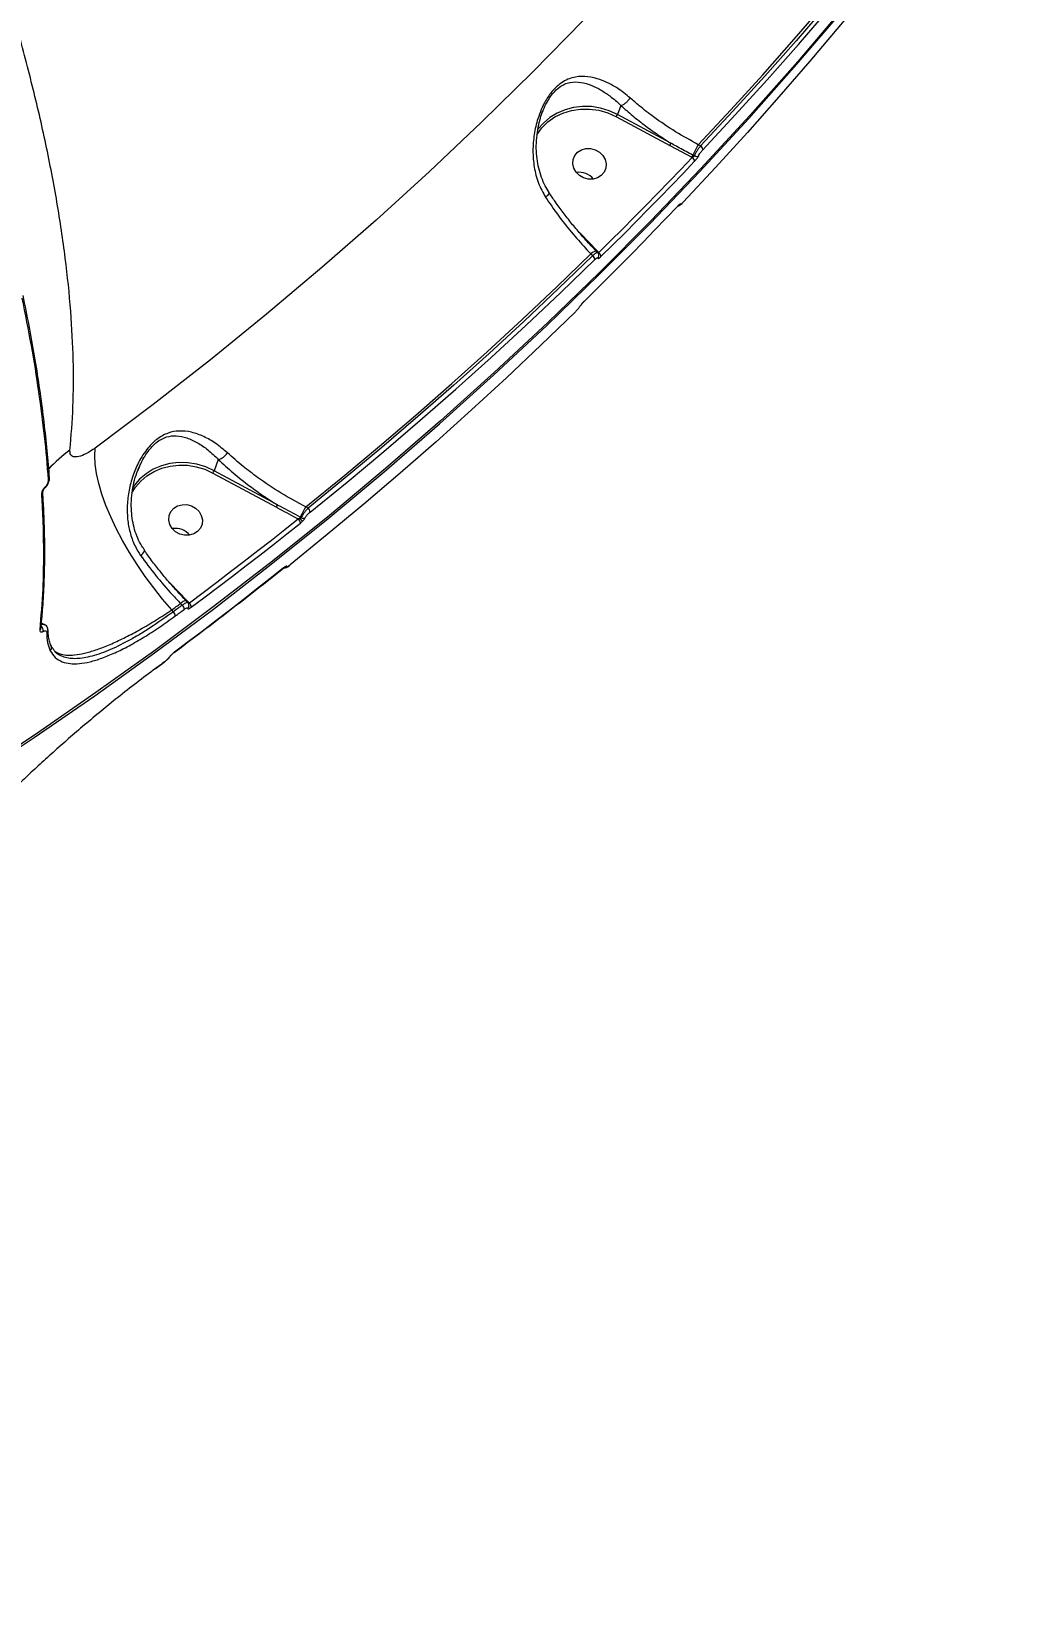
# Model space of a CAD drawing. Header units: millimetres. Extents: x -5238 to 5144, y -3542 to 5092.
# Drawn here: x 2407.5 to 2669.9, y -235.8 to 182.1 of the extents above; entities that cross this region are included whole.
import ezdxf

# ---------------------------------------------------------------- set-up
doc = ezdxf.new("R2010")
doc.units = ezdxf.units.MM
for name, color, linetype in [('DIKOM_ОБЪЕКТ', 7, 'Continuous'), ('DIKOM_РАЗМЕР_ЗОНА', 7, 'Continuous'), ('DIKOM_РАЗМЕР_ОБЪЕКТА', 7, 'Continuous')]:
    doc.layers.add(name, color=color, linetype=linetype)
doc.styles.add('style1', font='arial.ttf', dxfattribs={"width": 0.8})
doc.dimstyles.new('1-50', dxfattribs={"dimtxt": 300, "dimasz": 200, "dimexe": 100, "dimexo": 0, "dimgap": 100, "dimtad": 1, "dimtxsty": 'style1', "dimcen": 200, "dimclrd": 7, "dimclre": 7, "dimclrt": 7, "dimadec": 1, "dimazin": 2, "dimtfac": 1, "dimtmove": 0, "dimatfit": 2, "dimfxl": 0, "dimlwd": 25, "dimlwe": 18, "dimarcsym": 0})

# ---------------------------------------------------------------- blocks, each defined once
blk = doc.blocks.new('*D0')
at = {"layer": 'Defpoints', "color": 0, "transparency": 16777216}
for p in [(2469.51, 3229.24), (-4251.52, -643.28), (-419.57, -643.28)]:
    blk.add_point(p, dxfattribs=at)
at = {"layer": 'DIKOM_РАЗМЕР_ОБЪЕКТА', "color": 7, "lineweight": 18, "transparency": 16777216}
for p, q in [((2469.51, 3229.24), (-4351.52, 3229.24)), ((-419.57, -643.28), (-4351.52, -643.28))]:
    blk.add_line(p, q, dxfattribs=at)
at = {"layer": 'DIKOM_РАЗМЕР_ОБЪЕКТА', "color": 7, "lineweight": 25, "transparency": 16777216}
blk.add_line((-4251.52, 3029.24), (-4251.52, -443.28), dxfattribs=at)
at = {"layer": 'DIKOM_РАЗМЕР_ОБЪЕКТА', "color": 7, "transparency": 16777216}
for points in [[(-4284.86, 3029.24), (-4218.19, 3029.24), (-4251.52, 3229.24)], [(-4284.86, -443.28), (-4218.19, -443.28), (-4251.52, -643.28)]]:
    blk.add_solid(points, dxfattribs=at)
at = {"layer": 'DIKOM_РАЗМЕР_ОБЪЕКТА', "color": 7, "transparency": 16777216, "insert": (-4504.8, 1292.98), "char_height": 300, "attachment_point": 5, "rotation": 90, "style": 'style1'}
blk.add_mtext('3900', dxfattribs=at)
blk = doc.blocks.new('*D1')
at = {"layer": 'Defpoints', "color": 0, "transparency": 16777216}
for p in [(-4787.63, 5091.56), (3144.22, 5091.56), (-2554.16, -2403.28)]:
    blk.add_point(p, dxfattribs=at)
at = {"layer": 'DIKOM_РАЗМЕР_ЗОНА', "color": 7, "lineweight": 18, "transparency": 16777216}
for p, q in [((3144.22, 5091.56), (-4887.63, 5091.56)), ((-2554.16, -2403.28), (-4887.63, -2403.28))]:
    blk.add_line(p, q, dxfattribs=at)
at = {"layer": 'DIKOM_РАЗМЕР_ЗОНА', "color": 7, "lineweight": 25, "transparency": 16777216}
blk.add_line((-4787.63, -2203.28), (-4787.63, 4891.56), dxfattribs=at)
at = {"layer": 'DIKOM_РАЗМЕР_ЗОНА', "color": 7, "transparency": 16777216}
for points in [[(-4820.97, 4891.56), (-4754.3, 4891.56), (-4787.63, 5091.56)], [(-4820.97, -2203.28), (-4754.3, -2203.28), (-4787.63, -2403.28)]]:
    blk.add_solid(points, dxfattribs=at)
at = {"layer": 'DIKOM_РАЗМЕР_ЗОНА', "color": 7, "transparency": 16777216, "insert": (-5040.81, 1344.14), "char_height": 300, "attachment_point": 5, "rotation": 90, "style": 'style1'}
blk.add_mtext('7500', dxfattribs=at)
blk = doc.blocks.new('*D2')
at = {"layer": 'Defpoints', "color": 0, "transparency": 16777216}
for p in [(5144.22, 2720.02), (-4054.16, -903.28), (5144.22, -3441.88)]:
    blk.add_point(p, dxfattribs=at)
at = {"layer": 'DIKOM_РАЗМЕР_ЗОНА', "color": 7, "lineweight": 18, "transparency": 16777216}
for p, q in [((5144.22, 2720.02), (5144.22, -3541.88)), ((-4054.16, -903.28), (-4054.16, -3541.88))]:
    blk.add_line(p, q, dxfattribs=at)
at = {"layer": 'DIKOM_РАЗМЕР_ЗОНА', "color": 7, "lineweight": 25, "transparency": 16777216}
blk.add_line((-3854.16, -3441.88), (4944.22, -3441.88), dxfattribs=at)
at = {"layer": 'DIKOM_РАЗМЕР_ЗОНА', "color": 7, "transparency": 16777216}
for points in [[(-3854.16, -3408.54), (-3854.16, -3475.21), (-4054.16, -3441.88)], [(4944.22, -3408.54), (4944.22, -3475.21), (5144.22, -3441.88)]]:
    blk.add_solid(points, dxfattribs=at)
at = {"layer": 'DIKOM_РАЗМЕР_ЗОНА', "color": 7, "transparency": 16777216, "insert": (545.03, -3188.7), "char_height": 300, "attachment_point": 5, "style": 'style1'}
blk.add_mtext('9200', dxfattribs=at)
blk = doc.blocks.new('*D3')
at = {"layer": 'Defpoints', "color": 0, "transparency": 16777216}
for p in [(3889.93, 2956), (-2405.68, -161.05), (3889.93, -2949.28)]:
    blk.add_point(p, dxfattribs=at)
at = {"layer": 'DIKOM_РАЗМЕР_ОБЪЕКТА', "color": 7, "lineweight": 18, "transparency": 16777216}
for p, q in [((3889.93, 2956), (3889.93, -3049.28)), ((-2405.68, -161.05), (-2405.68, -3049.28))]:
    blk.add_line(p, q, dxfattribs=at)
at = {"layer": 'DIKOM_РАЗМЕР_ОБЪЕКТА', "color": 7, "lineweight": 25, "transparency": 16777216}
blk.add_line((-2205.68, -2949.28), (3689.93, -2949.28), dxfattribs=at)
at = {"layer": 'DIKOM_РАЗМЕР_ОБЪЕКТА', "color": 7, "transparency": 16777216}
for points in [[(-2205.68, -2915.95), (-2205.68, -2982.61), (-2405.68, -2949.28)], [(3689.93, -2915.95), (3689.93, -2982.61), (3889.93, -2949.28)]]:
    blk.add_solid(points, dxfattribs=at)
at = {"layer": 'DIKOM_РАЗМЕР_ОБЪЕКТА', "color": 7, "transparency": 16777216, "insert": (742.13, -2696.01), "char_height": 300, "attachment_point": 5, "style": 'style1'}
blk.add_mtext('6300', dxfattribs=at)

msp = doc.modelspace()

# ---------------------------------------------------------------- linework, layer by layer
at = {"layer": 'DIKOM_ОБЪЕКТ', "color": 7, "linetype": 'Continuous', "lineweight": 15}
for p, q in [((2543.187, 160.638), (2543.33, 161.051)), ((2562.801, 159.453), (2576.974, 151.803)), ((2563.999, 162.426), (2563.104, 160.048)), ((2577.278, 152.398), (2563.104, 160.048)), ((2576.974, 151.803), (2582.83, 148.686)), ((2585.148, 151.696), (2584.555, 152.015)), ((2582.83, 148.686), (2582.95, 148.621)), ((2583.476, 149.047), (2583.118, 149.241)), ((2579.051, 135.643), (2579.085, 135.692)), ((2553.329, 128.289), (2552.885, 128.743)), ((2557.765, 123.697), (2553.329, 128.289)), ((2556.043, 122.992), (2556.496, 122.528)), ((2557.445, 123.716), (2557.434, 123.726)), ((2557.847, 123.305), (2557.445, 123.716)), ((2558.114, 123.34), (2557.765, 123.697)), ((2554.189, 110.334), (2554.229, 110.39)), ((2457.08, 68.389), (2455.952, 65.39)), ((2435.739, 65.348), (2436.178, 66.46)), ((2455.649, 64.796), (2472.497, 55.702)), ((2472.8, 56.297), (2455.952, 65.39)), ((2410.491, 59.562), (2410.492, 59.544)), ((2411.034, 60.868), (2411.179, 61.011)), ((2480.908, 55.466), (2480.294, 55.798)), ((2479.058, 52.914), (2478.856, 53.023)), ((2437.482, 44.14), (2437.487, 44.131)), ((2444.366, 35.441), (2444.125, 35.687)), ((2448.792, 30.86), (2444.366, 35.441)), ((2447.07, 30.154), (2447.522, 29.692)), ((2448.472, 30.878), (2448.456, 30.891)), ((2448.993, 30.346), (2448.472, 30.878)), ((2449.402, 30.236), (2448.792, 30.86)), ((2445.14, 27.932), (2444.74, 28.433)), ((2410.01, 23.684), (2410.01, 23.682)), ((2411.859, 23.135), (2411.861, 23.093)), ((2412.74, 18.793), (2412.552, 19.244)), ((2413.37, 17.873), (2413.25, 18.034)), ((2440.342, 12.792), (2442.726, 14.553))]:
    msp.add_line(p, q, dxfattribs=at)
at = {"layer": 'DIKOM_ОБЪЕКТ', "color": 7, "linetype": 'Continuous', "lineweight": 15, "flags": 128}
for points in [[(2584.555, 152.015), (2593.167, 161.252), (2601.656, 170.586), (2610.022, 180.017), (2618.263, 189.544), (2626.379, 199.166), (2634.367, 208.881), (2642.228, 218.687), (2649.96, 228.585)], [(2650.422, 228.112), (2642.704, 218.235), (2634.858, 208.449), (2626.885, 198.754), (2618.786, 189.152), (2610.562, 179.644), (2602.213, 170.231), (2593.741, 160.914), (2585.148, 151.696)], [(2585.764, 150.677), (2594.364, 159.903), (2602.843, 169.227), (2611.198, 178.648), (2619.43, 188.164), (2627.536, 197.774), (2635.515, 207.477), (2643.368, 217.272), (2651.092, 227.157)], [(2645.841, 213.198), (2638.117, 203.313), (2630.265, 193.518), (2622.285, 183.815), (2614.179, 174.205), (2605.948, 164.689), (2597.593, 155.268), (2589.114, 145.944), (2580.513, 136.718)], [(2623.413, 188.696), (2610.979, 174.139), (2598.256, 159.803), (2585.249, 145.691), (2571.962, 131.808), (2558.398, 118.158), (2544.562, 104.745), (2530.458, 91.573), (2516.09, 78.647), (2501.462, 65.97), (2486.579, 53.545), (2471.446, 41.378), (2456.066, 29.471), (2440.445, 17.828), (2424.588, 6.452), (2408.498, -4.653), (2392.182, -15.483)], [(2391.873, -16.304), (2408.189, -5.474), (2424.279, 5.631), (2440.136, 17.006), (2455.757, 28.65), (2471.137, 40.557), (2486.27, 52.724), (2501.153, 65.149), (2515.781, 77.826), (2530.149, 90.752), (2544.254, 103.924), (2558.09, 117.337), (2571.653, 130.987), (2584.941, 144.87), (2597.948, 158.981), (2610.67, 173.318), (2623.104, 187.874)], [(2553.933, 185.014), (2540.608, 171.397), (2527.005, 158.02), (2513.128, 144.886), (2498.981, 132), (2484.569, 119.366), (2469.896, 106.988), (2454.968, 94.87), (2439.788, 83.016), (2424.362, 71.429)], [(2541.65, 154.621), (2541.655, 154.628), (2542.966, 156.457), (2544.583, 158.056), (2546.467, 159.387), (2548.573, 160.416), (2550.85, 161.12), (2553.242, 161.482), (2555.693, 161.492), (2558.142, 161.15), (2560.53, 160.465), (2562.801, 159.453)], [(2563.104, 160.048), (2560.889, 161.045), (2558.562, 161.741), (2556.174, 162.12), (2553.775, 162.174), (2551.419, 161.902), (2549.156, 161.309), (2547.035, 160.41), (2545.102, 159.222), (2543.4, 157.773), (2541.965, 156.093), (2541.907, 156.012)], [(2558.298, 150.046), (2559.194, 149.165), (2559.803, 148.104), (2560.074, 146.948), (2559.986, 145.791), (2559.546, 144.727), (2558.79, 143.841), (2557.778, 143.206), (2556.593, 142.873), (2555.331, 142.869), (2554.094, 143.195), (2552.982, 143.823), (2552.086, 144.704), (2551.477, 145.765), (2551.206, 146.921), (2551.293, 148.078), (2551.733, 149.143), (2552.49, 150.028), (2553.502, 150.663), (2554.686, 150.996), (2555.948, 151), (2557.186, 150.675), (2558.298, 150.046)], [(2582.95, 148.621), (2579.897, 145.418), (2576.829, 142.227), (2573.746, 139.048), (2570.649, 135.881), (2567.537, 132.727), (2564.411, 129.585), (2561.27, 126.456), (2558.114, 123.34)], [(2558.707, 122.296), (2561.866, 125.415), (2565.009, 128.547), (2568.138, 131.691), (2571.253, 134.848), (2574.352, 138.017), (2577.437, 141.198), (2580.508, 144.392), (2583.563, 147.598)], [(2579.085, 135.692), (2576.029, 132.486), (2572.959, 129.292), (2569.874, 126.111), (2566.774, 122.942), (2563.66, 119.785), (2560.531, 116.641), (2557.387, 113.509), (2554.229, 110.39)], [(2480.294, 55.798), (2490.149, 63.82), (2499.896, 71.951), (2509.534, 80.192), (2519.062, 88.541), (2528.478, 96.996), (2537.781, 105.557), (2546.969, 114.223), (2556.043, 122.992)], [(2556.496, 122.528), (2547.441, 113.777), (2538.271, 105.13), (2528.987, 96.586), (2519.592, 88.147), (2510.084, 79.815), (2500.467, 71.59), (2490.741, 63.473), (2480.908, 55.466)], [(2481.438, 54.368), (2491.279, 62.382), (2501.013, 70.505), (2510.638, 78.737), (2520.153, 87.076), (2529.557, 95.522), (2538.848, 104.072), (2548.026, 112.727), (2557.089, 121.485)], [(2553.163, 109.113), (2553.136, 109.072), (2553.036, 108.956)], [(2551.838, 107.526), (2542.776, 98.768), (2533.598, 90.113), (2524.306, 81.563), (2514.903, 73.117), (2505.388, 64.778), (2495.763, 56.546), (2486.029, 48.423), (2476.187, 40.409)], [(2444.74, 28.433), (2442.294, 31.287), (2439.927, 34.265), (2437.659, 37.339), (2435.512, 40.481), (2433.506, 43.662), (2431.658, 46.854), (2429.986, 50.028), (2428.504, 53.154), (2427.227, 56.204), (2426.166, 59.15), (2425.33, 61.965), (2424.727, 64.624), (2424.363, 67.103), (2424.241, 69.378), (2424.362, 71.429)], [(2434.141, 59.531), (2435.063, 61.002), (2436.461, 62.638), (2438.119, 64.049), (2440.003, 65.203), (2442.071, 66.075), (2444.277, 66.646), (2446.573, 66.905), (2448.909, 66.844), (2451.234, 66.465), (2453.497, 65.778), (2455.649, 64.796)], [(2455.952, 65.39), (2453.733, 66.403), (2451.399, 67.112), (2449.002, 67.502), (2446.593, 67.565), (2444.225, 67.299), (2441.95, 66.709), (2439.818, 65.81), (2437.875, 64.62), (2436.165, 63.165), (2434.723, 61.478), (2434.247, 60.774)], [(2412.259, 63.756), (2412.259, 63.765), (2412.253, 63.809)], [(2411.037, 61.042), (2411.051, 61.001), (2411.061, 60.964), (2411.066, 60.932), (2411.066, 60.905), (2411.061, 60.883), (2411.051, 60.867), (2411.037, 60.856), (2411.018, 60.851)], [(2451.059, 55.435), (2451.955, 54.554), (2452.564, 53.493), (2452.835, 52.337), (2452.748, 51.18), (2452.308, 50.115), (2451.551, 49.23), (2450.54, 48.595), (2449.355, 48.262), (2448.093, 48.258), (2446.855, 48.584), (2445.744, 49.212), (2444.847, 50.093), (2444.238, 51.154), (2443.967, 52.31), (2444.055, 53.467), (2444.495, 54.532), (2445.251, 55.417), (2446.263, 56.052), (2447.448, 56.385), (2448.71, 56.389), (2449.947, 56.063), (2451.059, 55.435)], [(2478.353, 52.584), (2474.781, 49.74), (2471.196, 46.91), (2467.597, 44.095), (2463.985, 41.294), (2460.359, 38.508), (2456.72, 35.736), (2453.067, 32.978), (2449.402, 30.236)], [(2449.905, 29.115), (2453.574, 31.86), (2457.229, 34.62), (2460.871, 37.394), (2464.5, 40.182), (2468.116, 42.986), (2471.717, 45.803), (2475.306, 48.636), (2478.88, 51.482)], [(2474.402, 39.576), (2470.827, 36.729), (2467.239, 33.897), (2463.637, 31.079), (2460.022, 28.276), (2456.393, 25.487), (2452.751, 22.713), (2449.096, 19.954), (2445.427, 17.209)], [(2474.353, 39.514), (2474.356, 39.515), (2474.402, 39.576)], [(2474.752, 39.802), (2474.819, 39.848), (2474.913, 39.941)], [(2444.74, 28.433), (2445.032, 28.648), (2445.323, 28.863), (2445.615, 29.078), (2445.906, 29.293), (2446.197, 29.508), (2446.488, 29.723), (2446.779, 29.939), (2447.07, 30.154)], [(2447.522, 29.692), (2447.225, 29.471), (2446.927, 29.251), (2446.63, 29.031), (2446.332, 28.811), (2446.034, 28.591), (2445.736, 28.371), (2445.438, 28.152), (2445.14, 27.932)], [(2445.64, 26.811), (2445.939, 27.031), (2446.237, 27.251), (2446.535, 27.471), (2446.833, 27.691), (2447.131, 27.911), (2447.429, 28.131), (2447.727, 28.352), (2448.024, 28.572)], [(2445.378, 17.146), (2445.381, 17.149), (2445.427, 17.209)], [(2440.342, 12.792), (2440.344, 12.794), (2440.39, 12.852)], [(2442.774, 14.613), (2442.477, 14.393), (2442.179, 14.172), (2441.881, 13.952), (2441.583, 13.732), (2441.285, 13.512), (2440.987, 13.292), (2440.689, 13.072), (2440.39, 12.852)], [(2442.726, 14.553), (2442.728, 14.554), (2442.774, 14.613)], [(2444.302, 16.116), (2444.23, 16.02), (2444.102, 15.909)]]:
    msp.add_lwpolyline(points, dxfattribs=at)
at = {"layer": 'DIKOM_ОБЪЕКТ', "color": 7, "linetype": 'Continuous', "lineweight": 15}
for centre, radius, start, end in [((2558.282, 162.135), 5.255, 329.31485, 336.59869), ((2572.537, 154.443), 5.163, 329.24985, 336.66369), ((2610.088, 137.029), 29.606, 149.58911, 155.63958), ((2584.435, 150.569), 1.334, 4.65086, 57.66341), ((2577.649, 151.722), 6.005, 329.62831, 335.59462), ((2582.239, 147.5), 1.327, 4.26679, 57.66072), ((2584.008, 149.928), 1.029, 238.8457, 309.7326), ((2552.953, 139.79), 4.901, 39.33147, 99.4444), ((2552.954, 139.795), 4.896, 39.30183, 99.47404), ((2579.082, 136.859), 0.973, 284.81433, 317.6601), ((2557.71, 121.517), 2.225, 97.10628, 138.5018), ((2555.711, 121.393), 1.38, 3.85271, 55.33751), ((2557.082, 124.485), 1.042, 298.86305, 310.90082), ((2557.238, 122.521), 0.916, 316.32915, 357.85658), ((2557.342, 122.21), 1.368, 3.58288, 55.61894), ((2438.219, 42.187), 35.29, 125.5818, 138.03271), ((2455.972, 72.456), 4.216, 285.23775, 326.78156), ((2411.522, 63.741), 0.737, 300.41556, 1.14242), ((2451.13, 67.477), 5.255, 329.31485, 336.59869), ((2409.746, 59.524), 0.746, 300.71133, 1.50185), ((2467.986, 58.379), 5.245, 329.30825, 336.60529), ((2505.883, 40.781), 29.67, 149.59362, 155.63119), ((2479.932, 54.319), 1.507, 1.88011, 49.61645), ((2477.379, 51.442), 1.502, 1.54715, 49.56028), ((2474.459, 54.981), 4.813, 331.4032, 335.99001), ((2483.542, 57.327), 6.723, 223.75259, 232.47263), ((2479.602, 53.81), 1.048, 238.73382, 302.27514), ((2445.714, 45.179), 4.901, 39.33047, 99.44442), ((2445.716, 45.184), 4.896, 39.29961, 99.47528), ((2435.312, 44.934), 2.318, 299.15506, 339.73452), ((2474.652, 40.752), 0.998, 277.82543, 310.31321), ((2448.761, 28.645), 2.267, 97.73928, 138.26841), ((2446.46, 28.543), 1.565, 1.07902, 47.23711), ((2448.074, 31.697), 1.103, 299.19606, 310.5678), ((2448.393, 29.557), 0.917, 308.72717, 0.55574), ((2448.353, 29.092), 1.552, 0.86232, 47.48606), ((2444.072, 26.783), 1.569, 1.01501, 47.07156), ((2409.228, 23.764), 0.787, 302.1458, 355.01356), ((2409.062, 22.952), 1.494, 351.10074, 49.79769), ((2411.02, 23.109), 0.841, 304.27212, 358.88289), ((2411.863, 18.325), 0.934, 308.51885, 37.63864)]:
    msp.add_arc(centre, radius, start, end, dxfattribs=at)
for points, knots in [([(2417.685, 70.888), (2418.001, 74.68), (2418.633, 82.267), (2418.656, 94.627), (2417.998, 107.783), (2416.563, 121.799), (2414.354, 136.624), (2411.416, 151.94), (2407.779, 167.679), (2403.483, 183.771), (2398.459, 200.478), (2392.693, 217.766), (2386.19, 235.59), (2379.089, 253.56), (2371.43, 271.614), (2363.263, 289.685), (2354.456, 308.063), (2345.015, 326.698), (2334.957, 345.529), (2324.498, 364.154), (2313.683, 382.513), (2302.565, 400.556), (2290.968, 418.567), (2278.915, 436.479), (2266.437, 454.229), (2253.799, 471.442), (2241.047, 488.071), (2228.229, 504.085), (2215.15, 519.73), (2201.844, 534.934), (2188.355, 549.637), (2175.914, 562.534), (2164.552, 573.816), (2157.717, 580.254), (2154.296, 583.476)], [0, 0, 0, 0, 0.0311784, 0.062381, 0.0935594, 0.1256442, 0.1577551, 0.1898399, 0.2210201, 0.2522244, 0.2834046, 0.3154897, 0.3476009, 0.379686, 0.410889, 0.4421158, 0.4733189, 0.5054257, 0.5375585, 0.5696654, 0.6009197, 0.6321978, 0.6634522, 0.69561, 0.727794, 0.7599519, 0.7912842, 0.8226406, 0.8539729, 0.886209, 0.9184712, 0.9507072, 0.9753305, 1, 1, 1, 1]), ([(2566.452, 164.427), (2565.351, 165.319), (2563.347, 166.942), (2560.398, 168.551), (2557.467, 169.69), (2554.389, 170.286), (2551.646, 170.058), (2549.455, 169.251), (2547.637, 168.155), (2545.709, 166.312), (2544.041, 163.861), (2542.812, 161.357), (2541.715, 158.366), (2540.87, 154.704), (2540.525, 150.369), (2540.878, 146.016), (2541.925, 141.785), (2543.318, 139.279), (2543.996, 138.059)], [0, 0, 0, 0, 0.078549, 0.1430584, 0.2076032, 0.2872142, 0.3665503, 0.4057538, 0.4448518, 0.4974457, 0.5496909, 0.5922715, 0.6349373, 0.7072962, 0.7797297, 0.8544846, 0.929141, 1, 1, 1, 1]), ([(2543.33, 161.051), (2543.342, 161.085), (2543.611, 161.862), (2544.409, 163.453), (2545.85, 165.693), (2547.541, 167.29), (2549.089, 168.158), (2550.019, 168.444), (2551.461, 168.731), (2553.397, 168.695), (2556.06, 167.899), (2558.628, 166.625), (2561.211, 164.907), (2563.047, 163.382), (2564.001, 162.428), (2564.001, 162.428)], [0, 0, 0, 0, 0.0032209, 0.0746415, 0.1578412, 0.2404389, 0.3008424, 0.363953, 0.3671807, 0.4999268, 0.6381927, 0.7497549, 0.8632285, 0.9999316, 1, 1, 1, 1]), ([(2564.001, 162.428), (2564.179, 162.48), (2564.533, 162.585), (2565.165, 163.003), (2565.783, 163.56), (2566.176, 164.03), (2566.381, 164.32), (2566.427, 164.39), (2566.452, 164.427)], [0, 0, 0, 0, 0.2316122, 0.46327, 0.6948589, 0.9265155, 0.9610357, 1, 1, 1, 1]), ([(2584.555, 152.015), (2582.526, 153.134), (2578.41, 155.404), (2573.189, 158.957), (2569.219, 162.01), (2567.254, 163.727), (2566.452, 164.427)], [0, 0, 0, 0, 0.3072561, 0.6233159, 0.8463547, 1, 1, 1, 1]), ([(2544.939, 139.301), (2544.581, 139.878), (2543.787, 141.154), (2542.867, 143.328), (2542.123, 145.765), (2541.672, 148.341), (2541.488, 151.052), (2541.595, 153.857), (2541.976, 156.554), (2542.579, 158.934), (2543.025, 160.393), (2543.317, 161.042), (2543.323, 161.055)], [0, 0, 0, 0, 0.0904712, 0.2004137, 0.3141737, 0.4305209, 0.5501101, 0.6770297, 0.8035056, 0.908485, 0.9981543, 1, 1, 1, 1]), ([(2564.001, 162.428), (2564.001, 162.428), (2563.999, 162.427), (2563.999, 162.426), (2563.999, 162.426)], [0, 0, 0, 0, 0.6170339, 1, 1, 1, 1]), ([(2563.999, 162.426), (2565.03, 161.508), (2567.103, 159.664), (2570.424, 157.07), (2573.815, 154.625), (2576.12, 153.142), (2577.278, 152.398)], [0, 0, 0, 0, 0.2595495, 0.5218419, 0.7598855, 1, 1, 1, 1]), ([(2583.118, 149.241), (2582.825, 149.399), (2581.361, 150.188), (2579.407, 151.229), (2577.759, 152.134), (2577.278, 152.398)], [0, 0, 0, 0, 0.1504222, 0.7521322, 1, 1, 1, 1]), ([(2585.148, 151.696), (2585.112, 151.65), (2584.917, 151.401), (2584.552, 150.896), (2584.095, 150.2), (2583.706, 149.541), (2583.553, 149.212), (2583.476, 149.047)], [0, 0, 0, 0, 0.0547966, 0.2944326, 0.5301563, 0.7646846, 1, 1, 1, 1]), ([(2584.666, 149.136), (2584.713, 149.235), (2584.808, 149.432), (2585.06, 149.819), (2585.362, 150.222), (2585.608, 150.51), (2585.739, 150.651), (2585.764, 150.677)], [0, 0, 0, 0, 0.2340643, 0.4679803, 0.703982, 0.9448814, 1, 1, 1, 1]), ([(2583.476, 149.047), (2583.458, 149.015), (2583.422, 148.95), (2583.304, 148.838), (2583.155, 148.73), (2583.032, 148.66), (2582.963, 148.628), (2582.95, 148.621)], [0, 0, 0, 0, 0.2179017, 0.4435603, 0.6836442, 0.9395853, 1, 1, 1, 1]), ([(2583.563, 147.598), (2583.588, 147.625), (2583.721, 147.766), (2583.967, 148.054), (2584.271, 148.456), (2584.524, 148.842), (2584.619, 149.038), (2584.666, 149.136)], [0, 0, 0, 0, 0.0557861, 0.2967891, 0.532649, 0.7662026, 1, 1, 1, 1]), ([(2544.863, 139.258), (2544.884, 139.213), (2544.933, 139.106), (2544.73, 138.771), (2544.403, 138.418), (2544.131, 138.173), (2544.028, 138.086), (2543.996, 138.059)], [0, 0, 0, 0, 0.2245895, 0.5304459, 0.836245, 0.9494521, 1, 1, 1, 1]), ([(2543.996, 138.059), (2545.079, 136.462), (2547.204, 133.328), (2550.807, 128.765), (2553.781, 125.357), (2555.567, 123.489), (2556.043, 122.992)], [0, 0, 0, 0, 0.3028938, 0.5944668, 0.8920365, 1, 1, 1, 1]), ([(2557.458, 123.747), (2556.847, 124.376), (2555.412, 125.854), (2553.215, 128.322), (2550.876, 131.106), (2548.637, 133.969), (2546.627, 136.703), (2545.436, 138.484), (2544.901, 139.285)], [0, 0, 0, 0, 0.1328515, 0.3122577, 0.4924775, 0.6729174, 0.8528915, 1, 1, 1, 1]), ([(2579.052, 135.642), (2579.071, 135.663), (2579.175, 135.774), (2579.319, 135.912), (2579.429, 136.01), (2579.472, 136.041), (2579.464, 136.036), (2579.463, 136.035)], [0, 0, 0, 0, 0.0923036, 0.5021839, 0.7922964, 0.9811331, 1, 1, 1, 1]), ([(2579.802, 136.204), (2579.803, 136.209), (2579.816, 136.258), (2579.793, 136.301), (2579.648, 136.223), (2579.405, 136.019), (2579.192, 135.801), (2579.085, 135.692)], [0, 0, 0, 0, 0.0278278, 0.2649759, 0.5076697, 0.7539304, 1, 1, 1, 1]), ([(2579.191, 135.784), (2579.205, 135.784), (2579.3, 135.786), (2579.46, 135.844), (2579.66, 135.938), (2579.904, 136.111), (2580.16, 136.335), (2580.403, 136.595), (2580.488, 136.686)], [0, 0, 0, 0, 0.0210776, 0.1485947, 0.2726821, 0.4371184, 0.8028209, 1, 1, 1, 1]), ([(2580.513, 136.718), (2580.407, 136.609), (2580.195, 136.39), (2579.954, 136.186), (2579.81, 136.108), (2579.787, 136.149), (2579.8, 136.198), (2579.802, 136.204)], [0, 0, 0, 0, 0.2458047, 0.4918147, 0.7342806, 0.9715158, 1, 1, 1, 1]), ([(2557.822, 123.28), (2557.81, 123.304), (2557.769, 123.383), (2557.499, 123.287), (2557.059, 123.017), (2556.684, 122.691), (2556.496, 122.528)], [0, 0, 0, 0, 0.1303988, 0.4199486, 0.7101276, 1, 1, 1, 1]), ([(2557.089, 121.485), (2557.197, 121.587), (2557.414, 121.789), (2557.677, 121.964), (2557.852, 122.016), (2557.901, 121.958), (2557.9, 121.897), (2557.9, 121.889)], [0, 0, 0, 0, 0.2406072, 0.4814153, 0.7215982, 0.9611668, 1, 1, 1, 1]), ([(2558.139, 122.486), (2558.144, 122.534), (2558.163, 122.695), (2558.082, 123.005), (2557.924, 123.201), (2557.847, 123.297)], [0, 0, 0, 0, 0.1800621, 0.5997901, 1, 1, 1, 1]), ([(2558.114, 123.34), (2558.085, 123.299), (2558.025, 123.219), (2557.952, 123.149), (2557.906, 123.121), (2557.897, 123.138), (2557.894, 123.143)], [0, 0, 0, 0, 0.2939333, 0.5845537, 0.8719585, 1, 1, 1, 1]), ([(2557.9, 121.889), (2557.9, 121.88), (2557.898, 121.82), (2557.948, 121.762), (2558.121, 121.815), (2558.382, 121.992), (2558.599, 122.195), (2558.707, 122.296)], [0, 0, 0, 0, 0.0385793, 0.2780568, 0.5183771, 0.7592148, 1, 1, 1, 1]), ([(2404.908, 111.283), (2405.753, 107.058), (2407.443, 98.607), (2409.394, 86.386), (2410.947, 74.482), (2411.579, 66.898), (2411.895, 63.105)], [0, 0, 0, 0, 0.2490962, 0.4981929, 0.7490967, 1, 1, 1, 1]), ([(2412.212, 63.804), (2412.183, 64.27), (2412.002, 67.138), (2411.477, 72.592), (2410.627, 80.169), (2409.564, 87.939), (2408.306, 95.876), (2406.884, 103.877), (2405.78, 109.31), (2405.237, 111.982)], [0, 0, 0, 0, 0.0314095, 0.1935723, 0.3558406, 0.5181813, 0.6805579, 0.8429208, 1, 1, 1, 1]), ([(2553.036, 108.956), (2552.977, 108.865), (2552.86, 108.683), (2552.573, 108.32), (2552.241, 107.939), (2551.988, 107.673), (2551.858, 107.546), (2551.838, 107.526)], [0, 0, 0, 0, 0.2394088, 0.4786736, 0.7178764, 0.9577049, 1, 1, 1, 1]), ([(2554.229, 110.39), (2554.21, 110.37), (2554.08, 110.242), (2553.827, 109.975), (2553.497, 109.594), (2553.211, 109.229), (2553.094, 109.047), (2553.036, 108.956)], [0, 0, 0, 0, 0.0426326, 0.2825101, 0.52161, 0.7607631, 1, 1, 1, 1]), ([(2553.163, 109.113), (2553.175, 109.134), (2553.207, 109.185), (2553.318, 109.345), (2553.511, 109.593), (2553.783, 109.91), (2554.016, 110.164), (2554.13, 110.274), (2554.148, 110.292)], [0, 0, 0, 0, 0.1033516, 0.2554916, 0.4616508, 0.6982164, 0.9511853, 1, 1, 1, 1]), ([(2459.499, 70.147), (2458.476, 71.019), (2456.428, 72.766), (2453.221, 74.561), (2449.991, 75.747), (2446.843, 76.099), (2444.226, 75.648), (2442.234, 74.756), (2440.381, 73.549), (2438.582, 71.767), (2437.017, 69.605), (2435.601, 67.135), (2434.295, 64.016), (2433.286, 60.192), (2432.806, 56.205), (2432.93, 52.283), (2433.664, 48.597), (2434.814, 45.47), (2435.951, 43.682), (2436.441, 42.909)], [0, 0, 0, 0, 0.0759096, 0.1519083, 0.2286347, 0.3051885, 0.3688629, 0.4016201, 0.4343328, 0.4904601, 0.5282366, 0.5660857, 0.6308778, 0.6957721, 0.7645217, 0.8332296, 0.893681, 0.9540625, 1, 1, 1, 1]), ([(2424.362, 71.429), (2423.568, 70.89), (2421.99, 69.819), (2419.946, 69.031), (2418.448, 69.003), (2417.686, 69.685), (2417.686, 70.534), (2417.685, 70.888)], [0, 0, 0, 0, 0.2180209, 0.433236, 0.6437887, 0.8514324, 1, 1, 1, 1]), ([(2436.178, 66.46), (2436.299, 66.786), (2436.654, 67.738), (2437.524, 69.252), (2438.858, 71.224), (2440.739, 73.136), (2442.39, 74.041), (2444.101, 74.615), (2446.083, 74.812), (2448.775, 74.229), (2451.563, 72.904), (2454.355, 71.012), (2456.164, 69.271), (2457.08, 68.389)], [0, 0, 0, 0, 0.0324891, 0.0950304, 0.1590665, 0.2495356, 0.3389008, 0.3550443, 0.4617173, 0.5934308, 0.7295358, 0.8630745, 1, 1, 1, 1]), ([(2457.08, 68.389), (2458.368, 67.195), (2460.965, 64.789), (2465.041, 61.579), (2469.002, 58.729), (2471.53, 57.11), (2472.8, 56.297)], [0, 0, 0, 0, 0.2794482, 0.5634219, 0.7807117, 1, 1, 1, 1]), ([(2480.294, 55.798), (2478.108, 56.985), (2473.674, 59.394), (2468.139, 63.105), (2463.354, 66.715), (2460.852, 68.942), (2459.499, 70.147)], [0, 0, 0, 0, 0.2848643, 0.5777517, 0.7715704, 1, 1, 1, 1]), ([(2411.895, 63.105), (2411.887, 62.827), (2411.875, 62.413), (2411.626, 61.791), (2411.384, 61.398), (2411.173, 61.159), (2411.061, 61.062), (2411.037, 61.042)], [0, 0, 0, 0, 0.4456112, 0.6623229, 0.8364796, 0.965734, 1, 1, 1, 1]), ([(2411.179, 61.011), (2411.279, 61.103), (2411.55, 61.352), (2411.873, 61.894), (2412.147, 62.572), (2412.284, 63.213), (2412.249, 63.603), (2412.236, 63.754)], [0, 0, 0, 0, 0.1199434, 0.3233856, 0.5555827, 0.8280671, 1, 1, 1, 1]), ([(2437.595, 44.212), (2437.316, 44.597), (2436.566, 45.632), (2435.635, 47.503), (2434.797, 49.767), (2434.272, 52.168), (2433.964, 54.723), (2433.933, 57.426), (2434.206, 60.203), (2434.8, 62.91), (2435.452, 65.01), (2435.995, 66.157), (2436.146, 66.477)], [0, 0, 0, 0, 0.0606791, 0.1631384, 0.2663592, 0.3704497, 0.4799245, 0.599931, 0.7212695, 0.8404671, 0.9554675, 1, 1, 1, 1]), ([(2410.127, 58.882), (2410.152, 58.468), (2410.278, 56.399), (2410.533, 51.082), (2410.685, 43.136), (2410.5, 33.166), (2409.952, 26.7), (2409.647, 23.098)], [0, 0, 0, 0, 0.0321656, 0.1608354, 0.4183955, 0.675957, 1, 1, 1, 1]), ([(2409.988, 23.695), (2410.144, 25.253), (2410.503, 28.855), (2410.831, 34.743), (2411.013, 41.303), (2410.981, 48.066), (2410.807, 54.142), (2410.562, 58.045), (2410.466, 59.56)], [0, 0, 0, 0, 0.141797, 0.3277914, 0.5132109, 0.6979087, 0.8827447, 1, 1, 1, 1]), ([(2411.037, 61.042), (2411.012, 61.02), (2410.896, 60.919), (2410.676, 60.669), (2410.42, 60.254), (2410.157, 59.601), (2410.139, 59.169), (2410.127, 58.882)], [0, 0, 0, 0, 0.0349514, 0.1620448, 0.3362845, 0.5591635, 1, 1, 1, 1]), ([(2410.496, 59.544), (2410.494, 59.568), (2410.482, 59.687), (2410.53, 60.002), (2410.683, 60.386), (2410.833, 60.63), (2410.945, 60.767), (2411.023, 60.843), (2411.078, 60.888), (2411.116, 60.913), (2411.128, 60.92), (2411.133, 60.922)], [0, 0, 0, 0, 0.0929688, 0.4651556, 0.687407, 0.811776, 0.8752664, 0.9161715, 0.9492626, 0.9805282, 1, 1, 1, 1]), ([(2472.497, 55.702), (2472.759, 55.562), (2474.707, 54.516), (2476.661, 53.481), (2478.353, 52.584)], [0, 0, 0, 0, 0.1343671, 1, 1, 1, 1]), ([(2478.856, 53.023), (2477.095, 53.965), (2475.072, 55.047), (2473.06, 56.154), (2472.8, 56.297)], [0, 0, 0, 0, 0.8707651, 1, 1, 1, 1]), ([(2480.908, 55.466), (2480.853, 55.406), (2480.619, 55.155), (2480.2, 54.659), (2479.707, 54.005), (2479.296, 53.386), (2479.138, 53.072), (2479.058, 52.914)], [0, 0, 0, 0, 0.0748944, 0.3151637, 0.5451353, 0.7715053, 1, 1, 1, 1]), ([(2480.162, 52.924), (2480.213, 53.017), (2480.315, 53.204), (2480.595, 53.559), (2480.937, 53.927), (2481.232, 54.199), (2481.398, 54.336), (2481.438, 54.368)], [0, 0, 0, 0, 0.2249564, 0.4495703, 0.680304, 0.9238038, 1, 1, 1, 1]), ([(2478.686, 52.678), (2478.607, 52.651), (2478.497, 52.614), (2478.386, 52.591), (2478.353, 52.584)], [0, 0, 0, 0, 0.7053658, 1, 1, 1, 1]), ([(2479.058, 52.914), (2479.041, 52.89), (2479.02, 52.862), (2478.947, 52.803), (2478.846, 52.742), (2478.738, 52.698), (2478.686, 52.678)], [0, 0, 0, 0, 0.2619042, 0.3211486, 0.6716457, 1, 1, 1, 1]), ([(2478.88, 51.482), (2478.935, 51.526), (2479.124, 51.681), (2479.312, 51.864), (2479.447, 51.995)], [0, 0, 0, 0, 0.2879136, 1, 1, 1, 1]), ([(2479.447, 51.995), (2479.541, 52.094), (2479.745, 52.31), (2480.008, 52.644), (2480.111, 52.83), (2480.162, 52.924)], [0, 0, 0, 0, 0.2986035, 0.6490268, 1, 1, 1, 1]), ([(2436.441, 42.909), (2437.743, 41.133), (2440.384, 37.528), (2444.055, 33.284), (2446.342, 30.91), (2447.07, 30.154)], [0, 0, 0, 0, 0.3984798, 0.8085142, 1, 1, 1, 1]), ([(2448.489, 30.922), (2448.063, 31.357), (2446.812, 32.631), (2444.788, 34.882), (2442.433, 37.644), (2440.174, 40.501), (2438.531, 42.681), (2437.689, 43.907), (2437.521, 44.152)], [0, 0, 0, 0, 0.1078668, 0.3162931, 0.5261798, 0.7368482, 0.9473889, 1, 1, 1, 1]), ([(2445.378, 17.146), (2447.918, 19.05), (2455.284, 24.568), (2464.942, 32.027), (2472.002, 37.643), (2474.356, 39.516)], [0, 0, 0, 0, 0.2597938, 0.7532005, 1, 1, 1, 1]), ([(2474.354, 39.512), (2474.401, 39.55), (2474.533, 39.656), (2474.68, 39.758), (2474.738, 39.792), (2474.752, 39.801)], [0, 0, 0, 0, 0.292545, 0.8302444, 1, 1, 1, 1]), ([(2474.913, 39.941), (2474.87, 39.914), (2474.719, 39.82), (2474.534, 39.677), (2474.402, 39.576)], [0, 0, 0, 0, 0.2879537, 1, 1, 1, 1]), ([(2474.529, 39.647), (2474.579, 39.638), (2474.721, 39.613), (2474.95, 39.651), (2475.23, 39.74), (2475.577, 39.93), (2475.922, 40.169), (2476.162, 40.369), (2476.204, 40.403)], [0, 0, 0, 0, 0.0715492, 0.1993219, 0.3412167, 0.5706405, 0.9251327, 1, 1, 1, 1]), ([(2474.75, 39.799), (2474.767, 39.81), (2474.811, 39.838), (2474.837, 39.847), (2474.826, 39.843), (2474.826, 39.843)], [0, 0, 0, 0, 0.3854649, 0.9908156, 1, 1, 1, 1]), ([(2475.297, 39.991), (2475.295, 40.026), (2475.289, 40.097), (2475.141, 40.068), (2474.985, 39.981), (2474.913, 39.941)], [0, 0, 0, 0, 0.3509467, 0.7014156, 1, 1, 1, 1]), ([(2476.187, 40.409), (2476.057, 40.308), (2475.796, 40.107), (2475.498, 39.933), (2475.308, 39.878), (2475.301, 39.954), (2475.297, 39.991)], [0, 0, 0, 0, 0.2566426, 0.5136717, 0.7612339, 1, 1, 1, 1]), ([(2448.967, 30.321), (2448.953, 30.348), (2448.906, 30.433), (2448.61, 30.365), (2448.13, 30.135), (2447.725, 29.839), (2447.522, 29.692)], [0, 0, 0, 0, 0.1284114, 0.4190652, 0.7095023, 1, 1, 1, 1]), ([(2449.285, 29.563), (2449.29, 29.638), (2449.304, 29.843), (2449.187, 30.137), (2449.031, 30.283), (2448.978, 30.332)], [0, 0, 0, 0, 0.2730598, 0.7548648, 1, 1, 1, 1]), ([(2449.402, 30.236), (2449.357, 30.211), (2449.267, 30.161), (2449.155, 30.131), (2449.083, 30.131), (2449.067, 30.155), (2449.062, 30.162)], [0, 0, 0, 0, 0.2899828, 0.5807487, 0.8716955, 1, 1, 1, 1]), ([(2413.192, 18.106), (2413.329, 17.896), (2413.782, 17.2), (2415.143, 16.632), (2417.146, 16.335), (2419.483, 16.488), (2422.204, 17.044), (2425.299, 18.017), (2428.716, 19.383), (2432.411, 21.122), (2436.35, 23.231), (2440.465, 25.647), (2443.317, 27.505), (2444.74, 28.433)], [0, 0, 0, 0, 0.0473609, 0.1571933, 0.2505395, 0.3441727, 0.4375181, 0.5311822, 0.6251391, 0.7188038, 0.8124384, 0.9063645, 1, 1, 1, 1]), ([(2445.14, 27.932), (2443.097, 26.473), (2440.001, 24.264), (2436.037, 21.813), (2432.2, 19.626), (2428.592, 17.89), (2425.294, 16.649), (2422.228, 15.754), (2419.526, 15.387), (2417.233, 15.553), (2415.487, 16.052), (2414.216, 16.683), (2413.69, 17.436), (2413.58, 17.593)], [0, 0, 0, 0, 0.1419044, 0.2149741, 0.2880415, 0.4299455, 0.5030382, 0.5761305, 0.7175107, 0.7903302, 0.863151, 0.9713958, 1, 1, 1, 1]), ([(2429.587, 17.03), (2429.611, 17.04), (2430.79, 17.524), (2433.361, 18.88), (2437.285, 21.121), (2441.4, 23.764), (2444.228, 25.796), (2445.64, 26.811)], [0, 0, 0, 0, 0.0052337, 0.2538253, 0.5022822, 0.7515361, 1, 1, 1, 1]), ([(2448.024, 28.572), (2448.148, 28.658), (2448.396, 28.83), (2448.697, 28.965), (2448.902, 28.986), (2448.964, 28.914), (2448.966, 28.85), (2448.966, 28.842)], [0, 0, 0, 0, 0.2404938, 0.4810218, 0.7219096, 0.9628596, 1, 1, 1, 1]), ([(2448.966, 28.842), (2448.967, 28.833), (2448.969, 28.769), (2449.03, 28.698), (2449.234, 28.72), (2449.535, 28.856), (2449.781, 29.029), (2449.905, 29.115)], [0, 0, 0, 0, 0.0372672, 0.2782696, 0.5190653, 0.7595455, 1, 1, 1, 1]), ([(2409.647, 23.098), (2409.645, 23.07), (2409.632, 22.899), (2409.697, 22.674), (2409.925, 22.553), (2410.21, 22.568), (2410.429, 22.67), (2410.538, 22.721)], [0, 0, 0, 0, 0.0639073, 0.388558, 0.6455708, 0.8222999, 1, 1, 1, 1]), ([(2410.974, 24.416), (2410.9, 24.457), (2410.703, 24.566), (2410.368, 24.562), (2410.12, 24.469), (2410.058, 24.446)], [0, 0, 0, 0, 0.3114589, 0.8301786, 1, 1, 1, 1]), ([(2411.042, 24.456), (2410.929, 24.499), (2410.559, 24.637), (2410.289, 24.807), (2410.103, 24.924)], [0, 0, 0, 0, 0.3069104, 1, 1, 1, 1]), ([(2410.538, 22.721), (2410.653, 22.773), (2410.88, 22.878), (2411.181, 22.895), (2411.438, 22.777), (2411.473, 22.544), (2411.493, 22.414)], [0, 0, 0, 0, 0.1848791, 0.3686101, 0.6500829, 1, 1, 1, 1]), ([(2411.833, 23.092), (2411.839, 23.198), (2411.856, 23.494), (2411.645, 23.962), (2411.307, 24.338), (2411.049, 24.41), (2410.978, 24.43)], [0, 0, 0, 0, 0.1957803, 0.5475248, 0.8762036, 1, 1, 1, 1]), ([(2411.493, 22.414), (2411.529, 21.496), (2411.601, 19.648), (2412.162, 18.282), (2412.445, 17.594)], [0, 0, 0, 0, 0.496498, 1, 1, 1, 1]), ([(2412.552, 19.244), (2412.467, 19.43), (2412.203, 20.01), (2411.982, 21.27), (2411.848, 22.395), (2411.884, 23.084), (2411.886, 23.135)], [0, 0, 0, 0, 0.1860704, 0.5814377, 0.9688386, 1, 1, 1, 1]), ([(2412.445, 17.594), (2412.848, 16.958), (2413.655, 15.688), (2415.484, 14.607), (2417.663, 14.093), (2420.134, 14.096), (2422.968, 14.588), (2426.106, 15.53), (2428.434, 16.533), (2429.587, 17.03)], [0, 0, 0, 0, 0.1569731, 0.3139435, 0.4513805, 0.5892574, 0.7266912, 0.864574, 1, 1, 1, 1]), ([(2413.268, 18.041), (2413.188, 18.127), (2412.985, 18.345), (2412.853, 18.657), (2412.772, 18.846)], [0, 0, 0, 0, 0.394368, 1, 1, 1, 1]), ([(2445.427, 17.209), (2445.407, 17.194), (2445.262, 17.086), (2444.978, 16.853), (2444.608, 16.509), (2444.29, 16.172), (2444.165, 15.997), (2444.102, 15.909)], [0, 0, 0, 0, 0.0372291, 0.2778846, 0.5185756, 0.7592391, 1, 1, 1, 1]), ([(2444.302, 16.115), (2444.306, 16.12), (2444.316, 16.136), (2444.382, 16.225), (2444.515, 16.379), (2444.741, 16.61), (2445.036, 16.877), (2445.271, 17.071), (2445.372, 17.142), (2445.377, 17.145)], [0, 0, 0, 0, 0.059054, 0.1730563, 0.3295826, 0.524434, 0.7507031, 0.9887828, 1, 1, 1, 1]), ([(2440.39, 12.852), (2438.737, 11.618), (2435.432, 9.151), (2430.565, 5.323), (2425.931, 1.555), (2421.571, -2.098), (2417.299, -5.776), (2413.17, -9.428), (2409.228, -13), (2405.516, -16.443), (2402.095, -19.689), (2398.958, -22.73), (2397.164, -24.522), (2396.268, -25.416)], [0, 0, 0, 0, 0.102184, 0.2043671, 0.292491, 0.3808921, 0.4690126, 0.5574042, 0.6460773, 0.7344671, 0.8228831, 0.9115812, 1, 1, 1, 1]), ([(2444.102, 15.909), (2444.04, 15.822), (2443.914, 15.647), (2443.596, 15.311), (2443.224, 14.968), (2442.939, 14.736), (2442.794, 14.628), (2442.774, 14.613)], [0, 0, 0, 0, 0.2407465, 0.481352, 0.7220737, 0.9627839, 1, 1, 1, 1]), ([(2442.792, 14.611), (2442.904, 14.694), (2443.202, 14.918), (2443.678, 15.365), (2444.076, 15.775), (2444.226, 16.025), (2444.281, 16.116)], [0, 0, 0, 0, 0.1871517, 0.5012145, 0.8185748, 1, 1, 1, 1])]:
    msp.add_open_spline(points, degree=3, knots=knots, dxfattribs=at)

# ---------------------------------------------------------------- dimensions: what is measured, and where the dimension line sits
at = {"layer": 'DIKOM_РАЗМЕР_ЗОНА'}
dim = msp.add_linear_dim(base=(-4787.635, 5091.556), p1=(-2554.164, -2403.276), p2=(3144.22, 5091.556), angle=90, text='7500', dimstyle='1-50', dxfattribs=at)
dim.commit()
dim.dimension.update_dxf_attribs({"geometry": '*D1', "text_midpoint": (-4787.635, 1344.14), "dimtype": 160})
dim = msp.add_linear_dim(base=(5144.22, -3441.876), p1=(-4054.164, -903.276), p2=(5144.22, 2720.022), text='9200', dimstyle='1-50', dxfattribs=at)
dim.commit()
dim.dimension.update_dxf_attribs({"geometry": '*D2', "text_midpoint": (545.028, -3441.876), "dimtype": 160})
at = {"layer": 'DIKOM_РАЗМЕР_ОБЪЕКТА'}
dim = msp.add_linear_dim(base=(-4251.523, -643.276), p1=(2469.506, 3229.243), p2=(-419.568, -643.276), angle=90, text='3900', dimstyle='1-50', dxfattribs=at)
dim.commit()
dim.dimension.update_dxf_attribs({"geometry": '*D0', "text_midpoint": (-4251.523, 1292.984), "dimtype": 160})
dim = msp.add_linear_dim(base=(3889.931, -2949.281), p1=(-2405.679, -161.052), p2=(3889.931, 2956.002), text='6300', dimstyle='1-50', dxfattribs=at)
dim.commit()
dim.dimension.update_dxf_attribs({"geometry": '*D3', "text_midpoint": (742.126, -2949.281), "dimtype": 160})

doc.saveas('drawing.dxf')
